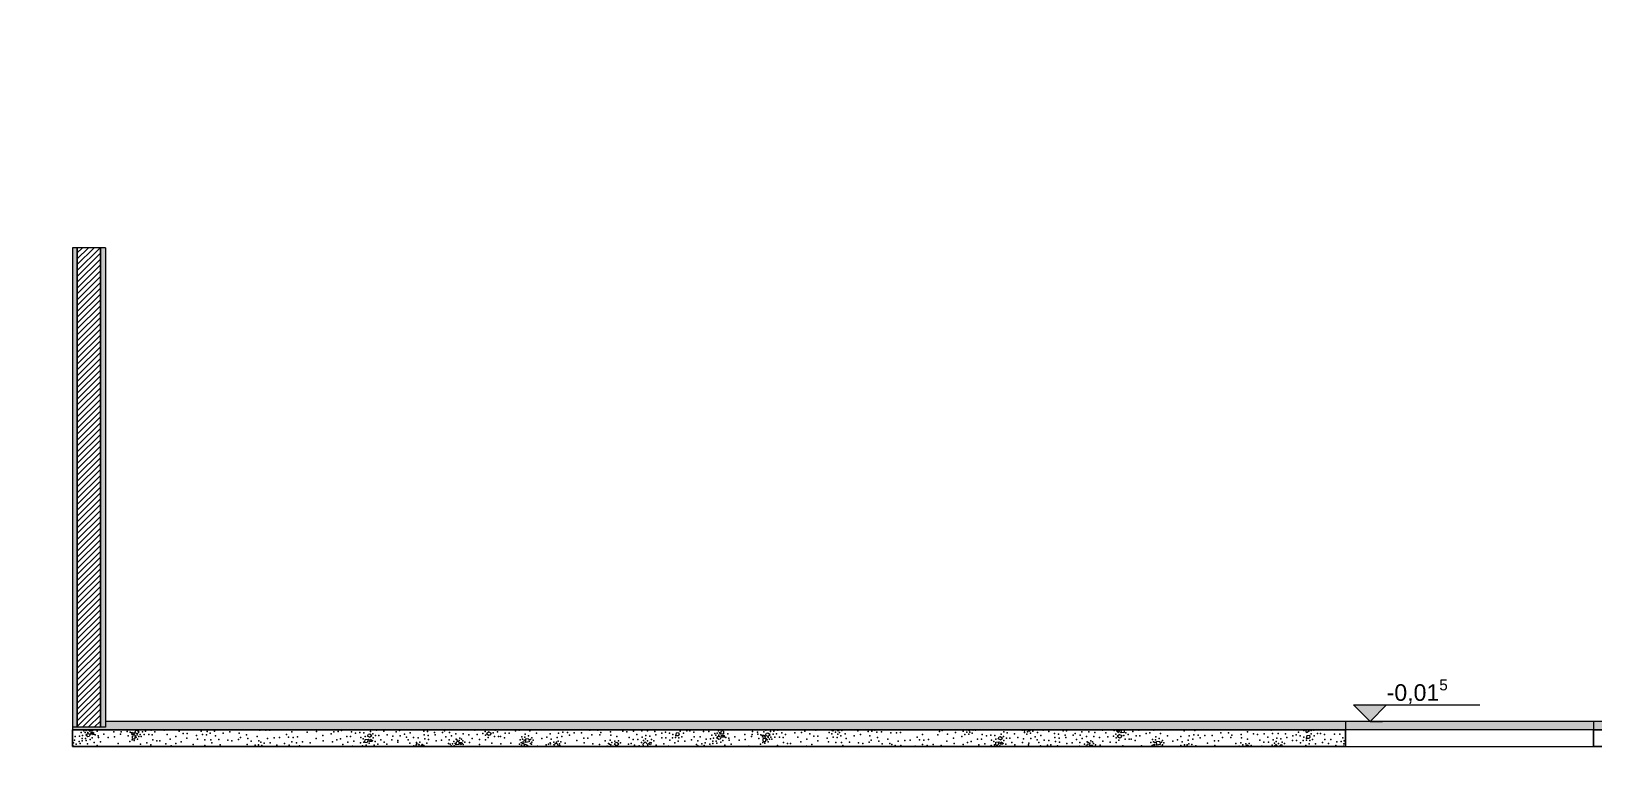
# Model space of a CAD drawing. Header units: metres. Extents: x -77 to 97, y 0 to 6.
# Drawn here: x -76.76 to -67.31, y -0.29 to 4.16 of the extents above; entities that cross this region are included whole.
import ezdxf

# ---------------------------------------------------------------- set-up
doc = ezdxf.new("R2010")
doc.units = ezdxf.units.M
doc.header["$MEASUREMENT"] = 0
for name, color, linetype in [('COTAS CORTE', 7, 'Continuous'), ('LAJES.EST', 7, 'Continuous'), ('PAREDE CONSTRUIR', 7, 'Continuous'), ('TERRENO.ARQ', 7, 'Continuous')]:
    doc.layers.add(name, color=color, linetype=linetype)
for name, color, linetype, lineweight, true_color in [('COTAS CORTE_Caneta_No__25', 7, 'Continuous', 13, 0x982312), ('LAJES.EST_Caneta_No__16', 7, 'Continuous', 0, 0xc9c9c9), ('LAJES.EST_Caneta_No__95', 7, 'Continuous', 0, 0xaeaeae)]:
    doc.layers.add(name, color=color, linetype=linetype, lineweight=lineweight, true_color=true_color)
for name, color, linetype, lineweight in [('LAJES.EST_Caneta_No__241', 7, 'Continuous', 13), ('LAJES.EST_Caneta_No__3', 7, 'Continuous', 25), ('PAREDE CONSTRUIR_Caneta_No__241', 7, 'Continuous', 13), ('PAREDE CONSTRUIR_Caneta_No__3', 7, 'Continuous', 25), ('TERRENO.ARQ_Caneta_No__241', 7, 'Continuous', 13)]:
    doc.layers.add(name, color=color, linetype=linetype, lineweight=lineweight)
doc.styles.add('ESTILO_GERADO_1', font='arial.ttf')
doc.dimstyles.new('ESTILO_GERADO__1', dxfattribs={"dimtxt": 0.1, "dimasz": 0.0475, "dimexe": 0.18, "dimexo": 0.0625, "dimgap": 0, "dimtad": 1, "dimzin": 0, "dimdsep": 46, "dimtxsty": 'ESTILO_GERADO_1', "dimblk": 'ARROWHEAD_11', "dimblk1": 'ARROWHEAD_11', "dimblk2": 'ARROWHEAD_11', "dimcen": 0.09, "dimclrd": 256, "dimclre": 256, "dimclrt": 256, "dimadec": 0, "dimazin": 0, "dimtfac": 1, "dimtdec": 4, "dimtmove": 0, "dimatfit": 3, "dimfxl": 0, "dimtolj": 1, "dimtzin": 0, "dimarcsym": 0})
doc.dimstyles.new('ESTILO_GERADO__2', dxfattribs={"dimtxt": 0.1, "dimasz": 0.0475, "dimexe": 0.18, "dimexo": 8.048056, "dimgap": 0, "dimtad": 1, "dimzin": 0, "dimdsep": 46, "dimtxsty": 'ESTILO_GERADO_1', "dimblk": 'ARROWHEAD_11', "dimblk1": 'ARROWHEAD_11', "dimblk2": 'ARROWHEAD_11', "dimcen": 0.09, "dimclrd": 256, "dimclre": 256, "dimclrt": 256, "dimadec": 0, "dimazin": 0, "dimtfac": 1, "dimtdec": 4, "dimtmove": 0, "dimatfit": 3, "dimfxl": 0, "dimtolj": 1, "dimtzin": 0, "dimarcsym": 0})

# ---------------------------------------------------------------- blocks, each defined once
blk = doc.blocks.new('*X4')
at = {"layer": 'LAJES.EST_Caneta_No__241', "color": 7, "linetype": 'Continuous', "lineweight": 13}
for p, q in [((-76.4187, -0.087), (-76.4323, -0.0981)), ((-76.4187, -0.087), (-76.4053, -0.0933)), ((-76.4053, -0.0933), (-76.4115, -0.1061)), ((-76.4085, -0.0751), (-76.406, -0.065)), ((-76.3911, -0.074), (-76.4085, -0.0751)), ((-76.4034, -0.0857), (-76.4021, -0.0805)), ((-76.3918, -0.0952), (-76.4034, -0.0857)), ((-76.4021, -0.0805), (-76.3862, -0.0812)), ((-76.3862, -0.0812), (-76.3918, -0.0952)), ((-76.3908, -0.065), (-76.3911, -0.074)), ((-76.1551, -0.0943), (-76.1494, -0.0803)), ((-76.1392, -0.0951), (-76.1551, -0.0943)), ((-76.1494, -0.0803), (-76.1378, -0.0898)), ((-76.1378, -0.0898), (-76.1392, -0.0951)), ((-76.136, -0.0822), (-76.1298, -0.0694)), ((-76.1226, -0.0886), (-76.136, -0.0822)), ((-76.1298, -0.0694), (-76.1216, -0.0674)), ((-76.1226, -0.0886), (-76.109, -0.0774)), ((-76.1216, -0.0674), (-76.109, -0.0774)), ((-74.7298, -0.104), (-74.7236, -0.0912)), ((-74.7236, -0.0912), (-74.7155, -0.0892)), ((-74.7155, -0.0892), (-74.7028, -0.0992)), ((-73.9953, -0.078), (-74.0089, -0.0892)), ((-73.9963, -0.0992), (-74.0089, -0.0892)), ((-74.0009, -0.0672), (-74.0035, -0.065)), ((-74, -0.065), (-74.0009, -0.0672)), ((-73.9953, -0.078), (-73.9819, -0.0844)), ((-73.9887, -0.067), (-73.9879, -0.065)), ((-73.9678, -0.0651), (-73.9887, -0.067)), ((-73.9819, -0.0844), (-73.9881, -0.0972)), ((-73.9678, -0.065), (-73.9678, -0.0651)), ((-72.8619, -0.0839), (-72.866, -0.101)), ((-72.8639, -0.0667), (-72.8645, -0.065)), ((-72.861, -0.065), (-72.8639, -0.0667)), ((-72.8619, -0.0839), (-72.8474, -0.0809)), ((-72.8474, -0.0809), (-72.8446, -0.0948)), ((-72.5938, -0.0912), (-72.5887, -0.0706)), ((-72.5764, -0.09), (-72.5938, -0.0912)), ((-72.5757, -0.0734), (-72.5887, -0.0706)), ((-72.5757, -0.0734), (-72.5764, -0.09)), ((-72.3212, -0.0982), (-72.315, -0.0855)), ((-72.315, -0.0855), (-72.3068, -0.0834)), ((-72.3078, -0.1046), (-72.2942, -0.0934)), ((-72.3068, -0.0834), (-72.2942, -0.0934)), ((-71.9192, -0.0712), (-71.9181, -0.065)), ((-71.9142, -0.0732), (-71.9192, -0.0712)), ((-71.9053, -0.065), (-71.9142, -0.0732)), ((-71.8825, -0.074), (-71.8911, -0.065)), ((-71.8732, -0.065), (-71.8825, -0.074)), ((-71.6903, -0.0676), (-71.6935, -0.065)), ((-71.6821, -0.0656), (-71.6903, -0.0676)), ((-71.6818, -0.065), (-71.6821, -0.0656)), ((-71.1064, -0.065), (-71.1027, -0.0684)), ((-71.1001, -0.065), (-71.1027, -0.0684)), ((-71.0681, -0.0689), (-71.0771, -0.065)), ((-71.0663, -0.067), (-71.0681, -0.0689)), ((-71.0671, -0.065), (-71.0663, -0.067)), ((-70.7354, -0.0695), (-70.7352, -0.065)), ((-70.7354, -0.0695), (-70.7224, -0.0723)), ((-70.7206, -0.065), (-70.7224, -0.0723)), ((-70.1977, -0.0737), (-70.1963, -0.0684)), ((-70.1861, -0.0832), (-70.1977, -0.0737)), ((-70.1963, -0.0684), (-70.1804, -0.0691)), ((-70.1805, -0.0941), (-70.1941, -0.1052)), ((-70.1804, -0.0691), (-70.1861, -0.0832)), ((-70.1805, -0.0941), (-70.1671, -0.1004)), ((-70.1739, -0.083), (-70.1667, -0.065)), ((-70.153, -0.0811), (-70.1739, -0.083)), ((-70.1524, -0.065), (-70.153, -0.0811)), ((-69.0491, -0.0828), (-69.0545, -0.065)), ((-69.033, -0.073), (-69.0491, -0.0828)), ((-69.0386, -0.065), (-69.033, -0.073)), ((-76.4196, -0.1081), (-76.4323, -0.0981)), ((-76.4115, -0.1061), (-76.4196, -0.1081)), ((-76.1508, -0.1181), (-76.1501, -0.1015)), ((-76.1508, -0.1181), (-76.1378, -0.121)), ((-76.1501, -0.1015), (-76.1327, -0.1004)), ((-76.1327, -0.1004), (-76.1378, -0.121)), ((-75.3725, -0.1645), (-75.3735, -0.165)), ((-75.3725, -0.1645), (-75.3721, -0.165)), ((-74.7446, -0.1399), (-74.7439, -0.1233)), ((-74.7446, -0.1399), (-74.7316, -0.1428)), ((-74.7439, -0.1233), (-74.723, -0.1214)), ((-74.723, -0.1214), (-74.7316, -0.1428)), ((-74.7164, -0.1103), (-74.7298, -0.104)), ((-74.7165, -0.1353), (-74.7108, -0.1212)), ((-74.7006, -0.136), (-74.7165, -0.1353)), ((-74.7164, -0.1103), (-74.7028, -0.0992)), ((-74.7108, -0.1212), (-74.6993, -0.1307)), ((-74.6993, -0.1307), (-74.7006, -0.136)), ((-74.4324, -0.1482), (-74.4369, -0.1607)), ((-74.4244, -0.165), (-74.4369, -0.1607)), ((-74.4324, -0.1482), (-74.4159, -0.1511)), ((-74.4159, -0.1511), (-74.4197, -0.165)), ((-74.4049, -0.1595), (-74.4081, -0.165)), ((-74.3929, -0.1589), (-74.4049, -0.1595)), ((-74.3907, -0.165), (-74.3929, -0.1589)), ((-74.1943, -0.1558), (-74.1893, -0.1352)), ((-74.1769, -0.1547), (-74.1943, -0.1558)), ((-74.1763, -0.138), (-74.1893, -0.1352)), ((-74.1763, -0.138), (-74.1769, -0.1547)), ((-74.1726, -0.1474), (-74.1712, -0.1421)), ((-74.1644, -0.1541), (-74.1726, -0.1474)), ((-74.1712, -0.1421), (-74.1586, -0.1427)), ((-74.1644, -0.1541), (-74.159, -0.152)), ((-74.1565, -0.1459), (-74.159, -0.152)), ((-74.1565, -0.1459), (-74.1586, -0.1427)), ((-73.9881, -0.0972), (-73.9963, -0.0992)), ((-73.7989, -0.1437), (-73.7987, -0.1411)), ((-73.786, -0.1513), (-73.7989, -0.1437)), ((-73.7987, -0.1411), (-73.7826, -0.1366)), ((-73.7826, -0.1366), (-73.786, -0.1513)), ((-73.7767, -0.1519), (-73.7856, -0.165)), ((-73.7767, -0.1519), (-73.7615, -0.1587)), ((-73.7709, -0.1425), (-73.7715, -0.1198)), ((-73.7525, -0.1208), (-73.7715, -0.1198)), ((-73.7506, -0.1374), (-73.7709, -0.1425)), ((-73.7615, -0.1587), (-73.7634, -0.165)), ((-73.7525, -0.1208), (-73.7506, -0.1374)), ((-73.6246, -0.165), (-73.6231, -0.1626)), ((-73.6231, -0.1626), (-73.618, -0.165)), ((-73.6012, -0.153), (-73.5895, -0.145)), ((-73.5951, -0.165), (-73.6012, -0.153)), ((-73.5895, -0.145), (-73.5814, -0.1473)), ((-73.5843, -0.165), (-73.5754, -0.1623)), ((-73.5814, -0.1473), (-73.5754, -0.1623)), ((-73.2358, -0.1547), (-73.2296, -0.142)), ((-73.2224, -0.1611), (-73.2358, -0.1547)), ((-73.2296, -0.142), (-73.2214, -0.1399)), ((-73.2224, -0.1611), (-73.2088, -0.15)), ((-73.2214, -0.1399), (-73.2088, -0.15)), ((-73.0621, -0.1493), (-73.0504, -0.1381)), ((-73.0611, -0.1577), (-73.0621, -0.1493)), ((-73.0611, -0.1577), (-73.0585, -0.165)), ((-73.0504, -0.1381), (-73.0383, -0.1507)), ((-73.0383, -0.1507), (-73.034, -0.1577)), ((-73.0382, -0.165), (-73.034, -0.1577)), ((-73.0297, -0.149), (-73.0187, -0.1388)), ((-73.0166, -0.1565), (-73.0297, -0.149)), ((-73.0187, -0.1388), (-73.0137, -0.1409)), ((-73.0137, -0.1409), (-73.0166, -0.1565)), ((-72.8499, -0.1014), (-72.866, -0.101)), ((-72.8446, -0.0948), (-72.8499, -0.1014)), ((-72.6039, -0.103), (-72.6175, -0.1141)), ((-72.6048, -0.1241), (-72.6175, -0.1141)), ((-72.5967, -0.1221), (-72.6048, -0.1241)), ((-72.6039, -0.103), (-72.5905, -0.1093)), ((-72.5905, -0.1093), (-72.5967, -0.1221)), ((-72.5886, -0.1017), (-72.5873, -0.0965)), ((-72.577, -0.1113), (-72.5886, -0.1017)), ((-72.5873, -0.0965), (-72.5714, -0.0972)), ((-72.5714, -0.0972), (-72.577, -0.1113)), ((-72.3403, -0.1103), (-72.3346, -0.0963)), ((-72.3244, -0.1111), (-72.3403, -0.1103)), ((-72.336, -0.1341), (-72.3353, -0.1175)), ((-72.336, -0.1341), (-72.323, -0.137)), ((-72.3353, -0.1175), (-72.3179, -0.1164)), ((-72.3346, -0.0963), (-72.323, -0.1058)), ((-72.323, -0.1058), (-72.3244, -0.1111)), ((-72.3179, -0.1164), (-72.323, -0.137)), ((-72.3078, -0.1046), (-72.3212, -0.0982)), ((-70.9298, -0.1559), (-70.9292, -0.1393)), ((-70.9298, -0.1559), (-70.9168, -0.1588)), ((-70.9292, -0.1393), (-70.9083, -0.1374)), ((-70.9083, -0.1374), (-70.9168, -0.1588)), ((-70.915, -0.12), (-70.9088, -0.1072)), ((-70.9016, -0.1264), (-70.915, -0.12)), ((-70.9088, -0.1072), (-70.9007, -0.1052)), ((-70.9017, -0.1513), (-70.8961, -0.1372)), ((-70.8858, -0.152), (-70.9017, -0.1513)), ((-70.9016, -0.1264), (-70.888, -0.1152)), ((-70.9007, -0.1052), (-70.888, -0.1152)), ((-70.8961, -0.1372), (-70.8845, -0.1468)), ((-70.8845, -0.1468), (-70.8858, -0.152)), ((-70.6176, -0.1643), (-70.6178, -0.165)), ((-70.6176, -0.1643), (-70.6134, -0.165)), ((-70.3779, -0.165), (-70.3745, -0.1512)), ((-70.3615, -0.1541), (-70.3745, -0.1512)), ((-70.3615, -0.1541), (-70.3619, -0.165)), ((-70.3578, -0.1634), (-70.3564, -0.1581)), ((-70.3558, -0.165), (-70.3578, -0.1634)), ((-70.3564, -0.1581), (-70.3438, -0.1587)), ((-70.3417, -0.1619), (-70.3438, -0.1587)), ((-70.3417, -0.1619), (-70.343, -0.165)), ((-70.1815, -0.1152), (-70.1941, -0.1052)), ((-70.1733, -0.1132), (-70.1815, -0.1152)), ((-70.1671, -0.1004), (-70.1733, -0.1132)), ((-69.9842, -0.1598), (-69.9839, -0.1571)), ((-69.9752, -0.165), (-69.9842, -0.1598)), ((-69.9839, -0.1571), (-69.9678, -0.1526)), ((-69.9678, -0.1526), (-69.9707, -0.165)), ((-69.9561, -0.1585), (-69.9568, -0.1358)), ((-69.9377, -0.1368), (-69.9568, -0.1358)), ((-69.9358, -0.1534), (-69.9561, -0.1585)), ((-69.9377, -0.1368), (-69.9358, -0.1534)), ((-69.7806, -0.165), (-69.7747, -0.161)), ((-69.7747, -0.161), (-69.7666, -0.1633)), ((-69.7666, -0.1633), (-69.7659, -0.165)), ((-69.4182, -0.165), (-69.4148, -0.158)), ((-69.4148, -0.158), (-69.4066, -0.1559)), ((-69.4066, -0.1559), (-69.3952, -0.165)), ((-69.247, -0.165), (-69.2357, -0.1541)), ((-69.2357, -0.1541), (-69.2251, -0.165)), ((-69.2149, -0.165), (-69.2039, -0.1548)), ((-69.2039, -0.1548), (-69.1989, -0.1569)), ((-69.1989, -0.1569), (-69.2004, -0.165)), ((-69.0471, -0.0999), (-69.0513, -0.117)), ((-69.0351, -0.1174), (-69.0513, -0.117)), ((-69.0471, -0.0999), (-69.0326, -0.097)), ((-69.0298, -0.1108), (-69.0351, -0.1174)), ((-69.0326, -0.097), (-69.0298, -0.1108))]:
    blk.add_line(p, q, dxfattribs=at)
for p in [(-76.4606, -0.0816), (-76.4439, -0.0706), (-76.4374, -0.0823), (-76.4294, -0.07), (-76.4198, -0.0809), (-76.4139, -0.0667), (-76.3843, -0.0913), (-76.3646, -0.0733), (-76.3228, -0.0921), (-76.2626, -0.0776), (-76.2223, -0.0905), (-76.2183, -0.0767), (-76.1826, -0.0749), (-76.1651, -0.0803), (-76.157, -0.0842), (-76.1039, -0.0933), (-76.0896, -0.0764), (-76.0806, -0.0939), (-76.071, -0.0725), (-76.0521, -0.0933), (-76.0372, -0.0681), (-76.015, -0.078), (-75.9586, -0.0674), (-75.9415, -0.0934), (-75.9198, -0.0659), (-75.8688, -0.0735), (-75.8434, -0.0869), (-75.8192, -0.0867), (-75.7354, -0.0729), (-75.7268, -0.0926), (-75.6996, -0.0755), (-75.689, -0.0654), (-75.6803, -0.086), (-75.6539, -0.0731), (-75.6011, -0.0846), (-75.5622, -0.0768), (-75.5051, -0.0861), (-75.3795, -0.0671), (-75.344, -0.0664), (-75.3201, -0.0663), (-75.2192, -0.0943), (-75.1874, -0.0766), (-75.0943, -0.0788), (-75.0366, -0.075), (-74.9484, -0.0902), (-74.9318, -0.0773), (-74.9059, -0.0763), (-74.8866, -0.0688), (-74.8255, -0.0781), (-74.801, -0.0862), (-74.7748, -0.0821), (-74.7506, -0.0836), (-74.7116, -0.0761), (-74.6965, -0.09), (-74.6742, -0.0671), (-74.63, -0.0742), (-74.5708, -0.0657), (-74.5565, -0.0764), (-74.5347, -0.0699), (-74.5055, -0.0908), (-74.4915, -0.0651), (-74.4712, -0.0843), (-74.3881, -0.0723), (-74.3655, -0.0756), (-74.3244, -0.0815), (-74.2756, -0.0807), (-74.2641, -0.0711), (-74.2332, -0.0814), (-74.1948, -0.0903), (-74.1503, -0.0886), (-74.1449, -0.0651), (-74.0788, -0.0665), (-74.0667, -0.0925), (-74.032, -0.0882), (-74.0171, -0.0745), (-73.9688, -0.0837), (-73.9567, -0.0681), (-73.9428, -0.0765), (-73.8955, -0.0854), (-73.8719, -0.0855), (-73.8338, -0.0712), (-73.8115, -0.0664), (-73.7761, -0.0913), (-73.7469, -0.0719), (-73.7064, -0.0855), (-73.6252, -0.0897), (-73.5747, -0.0847), (-73.5471, -0.0794), (-73.5202, -0.0823), (-73.4792, -0.0827), (-73.4346, -0.0827), (-73.3833, -0.0682), (-73.3369, -0.0666), (-73.3172, -0.082), (-73.2598, -0.0771), (-73.1848, -0.0733), (-73.1605, -0.077), (-73.12, -0.0725), (-73.0992, -0.0941), (-73.0708, -0.071), (-73.0359, -0.0709), (-72.9912, -0.0743), (-72.9483, -0.0847), (-72.9269, -0.08), (-72.9035, -0.0845), (-72.8814, -0.0942), (-72.8374, -0.0725), (-72.8185, -0.0846), (-72.7983, -0.0712), (-72.7803, -0.0718), (-72.7563, -0.0784), (-72.6962, -0.0762), (-72.664, -0.0745), (-72.6291, -0.0867), (-72.6146, -0.086), (-72.6066, -0.0705), (-72.5991, -0.0827), (-72.5736, -0.0651), (-72.5498, -0.0893), (-72.4478, -0.0936), (-72.4035, -0.0928), (-72.4004, -0.075), (-72.3697, -0.0799), (-72.3678, -0.0909), (-72.3325, -0.0777), (-72.3195, -0.0672), (-72.291, -0.0746), (-72.2749, -0.0924), (-72.2717, -0.0741), (-72.2562, -0.0885), (-72.2467, -0.067), (-72.2225, -0.0841), (-72.2002, -0.0941), (-72.1438, -0.0834), (-72.105, -0.0819), (-72.0848, -0.0727), (-72.054, -0.0895), (-72.0181, -0.0676), (-71.9359, -0.0804), (-71.9206, -0.0889), (-71.8982, -0.0801), (-71.8848, -0.0915), (-71.8742, -0.0815), (-71.8602, -0.07), (-71.8391, -0.0891), (-71.7987, -0.0651), (-71.7625, -0.0704), (-71.7474, -0.0928), (-71.7, -0.0758), (-71.6794, -0.073), (-71.6613, -0.0667), (-71.6495, -0.08), (-71.6202, -0.0767), (-71.5647, -0.0831), (-71.5292, -0.0825), (-71.5053, -0.0823), (-71.4479, -0.0661), (-71.3726, -0.0926), (-71.2697, -0.0753), (-71.2535, -0.0691), (-71.2218, -0.091), (-71.1738, -0.0806), (-71.1263, -0.0728), (-71.117, -0.0933), (-71.1038, -0.0794), (-71.0912, -0.0923), (-71.0906, -0.0693), (-71.0869, -0.079), (-71.0718, -0.0848), (-71.0521, -0.0668), (-71.0107, -0.0941), (-70.8968, -0.0921), (-70.8811, -0.0782), (-70.8594, -0.0831), (-70.8152, -0.0902), (-70.7989, -0.0651), (-70.7706, -0.0669), (-70.756, -0.0817), (-70.7548, -0.0703), (-70.7417, -0.0924), (-70.7375, -0.0778), (-70.7199, -0.0859), (-70.7045, -0.0724), (-70.6767, -0.0811), (-70.6428, -0.0682), (-70.6085, -0.0755), (-70.5733, -0.0883), (-70.5627, -0.0658), (-70.5507, -0.0916), (-70.5214, -0.0715), (-70.5008, -0.0707), (-70.4596, -0.0656), (-70.4493, -0.0871), (-70.4091, -0.0766), (-70.3667, -0.0781), (-70.343, -0.0657), (-70.3301, -0.0811), (-70.2834, -0.068), (-70.2641, -0.0825), (-70.2141, -0.0694), (-70.2023, -0.0905), (-70.1419, -0.0841), (-70.128, -0.0925), (-70.1005, -0.0744), (-70.0644, -0.0673), (-70.019, -0.0872), (-69.9967, -0.0824), (-69.9741, -0.0677), (-69.9321, -0.0879), (-69.7892, -0.0707), (-69.7244, -0.0693), (-69.5686, -0.0842), (-69.5221, -0.0826), (-69.445, -0.0931), (-69.4074, -0.0778), (-69.37, -0.0893), (-69.3457, -0.093), (-69.3052, -0.0885), (-69.2996, -0.0654), (-69.2633, -0.0682), (-69.256, -0.087), (-69.2211, -0.0869), (-69.1764, -0.0903), (-69.0976, -0.0791), (-69.0662, -0.0696), (-69.0226, -0.0885), (-69.0223, -0.0687), (-69.0061, -0.067), (-68.9835, -0.0872), (-68.9655, -0.0878), (-68.9415, -0.0944), (-68.8814, -0.0923), (-68.8492, -0.0906), (-76.5074, -0.1636), (-76.5069, -0.1432), (-76.5016, -0.1284), (-76.4963, -0.105), (-76.4902, -0.1526), (-76.4735, -0.136), (-76.4702, -0.1031), (-76.4676, -0.1486), (-76.4551, -0.1325), (-76.4548, -0.1175), (-76.4516, -0.0991), (-76.4354, -0.1169), (-76.431, -0.1295), (-76.4222, -0.1491), (-76.4069, -0.1243), (-76.394, -0.1139), (-76.383, -0.142), (-76.3762, -0.0952), (-76.3637, -0.1597), (-76.3586, -0.1006), (-76.3568, -0.1116), (-76.3437, -0.1368), (-76.2966, -0.1114), (-76.2598, -0.107), (-76.2373, -0.1485), (-76.1767, -0.1022), (-76.1672, -0.1351), (-76.1529, -0.1264), (-76.1408, -0.1295), (-76.1274, -0.1088), (-76.1215, -0.0946), (-76.1199, -0.121), (-76.1118, -0.1055), (-76.1015, -0.1511), (-76.0974, -0.1049), (-76.0633, -0.144), (-76.0383, -0.1552), (-76.0308, -0.0955), (-76.0275, -0.1253), (-76.0035, -0.1319), (-75.9855, -0.1325), (-75.9481, -0.1496), (-75.9229, -0.1214), (-75.9168, -0.162), (-75.8881, -0.1469), (-75.8876, -0.1064), (-75.8566, -0.1375), (-75.8207, -0.1158), (-75.7827, -0.153), (-75.763, -0.1002), (-75.7565, -0.1217), (-75.7134, -0.1596), (-75.7118, -0.1252), (-75.7025, -0.0964), (-75.6769, -0.1251), (-75.6697, -0.1438), (-75.6485, -0.102), (-75.6277, -0.1235), (-75.6193, -0.1558), (-75.5732, -0.1281), (-75.5489, -0.1319), (-75.5093, -0.1234), (-75.4979, -0.1121), (-75.4599, -0.0962), (-75.456, -0.153), (-75.4519, -0.1185), (-75.4321, -0.1339), (-75.408, -0.1582), (-75.397, -0.1053), (-75.3891, -0.1557), (-75.3857, -0.1324), (-75.3734, -0.1388), (-75.3674, -0.1598), (-75.3531, -0.1449), (-75.3344, -0.1178), (-75.3177, -0.1444), (-75.2941, -0.1141), (-75.2778, -0.1585), (-75.262, -0.1119), (-75.2311, -0.1476), (-75.2063, -0.1093), (-75.2033, -0.1575), (-75.1873, -0.1382), (-75.1794, -0.1121), (-75.158, -0.1444), (-75.1517, -0.1068), (-75.1401, -0.1616), (-75.1225, -0.1368), (-75.0752, -0.144), (-75.04, -0.1182), (-74.9995, -0.0993), (-74.9961, -0.1311), (-74.9415, -0.1384), (-74.915, -0.1251), (-74.8927, -0.1204), (-74.878, -0.153), (-74.8546, -0.1061), (-74.8473, -0.1402), (-74.831, -0.1062), (-74.8194, -0.1636), (-74.8112, -0.1332), (-74.7719, -0.1439), (-74.769, -0.1119), (-74.7593, -0.161), (-74.755, -0.1203), (-74.7515, -0.1406), (-74.7429, -0.1047), (-74.7367, -0.157), (-74.7195, -0.146), (-74.6946, -0.1139), (-74.6887, -0.1575), (-74.6829, -0.135), (-74.6797, -0.1002), (-74.6669, -0.1527), (-74.6598, -0.0991), (-74.6476, -0.125), (-74.6282, -0.1395), (-74.6113, -0.1509), (-74.6107, -0.0963), (-74.5816, -0.1264), (-74.5761, -0.1029), (-74.5452, -0.1399), (-74.545, -0.1294), (-74.5317, -0.1012), (-74.4933, -0.1101), (-74.4836, -0.1249), (-74.4733, -0.1464), (-74.4509, -0.1108), (-74.4481, -0.162), (-74.4321, -0.1413), (-74.4233, -0.1145), (-74.4115, -0.1406), (-74.3977, -0.1547), (-74.3877, -0.1597), (-74.3862, -0.0963), (-74.3823, -0.1204), (-74.3703, -0.1463), (-74.3615, -0.0998), (-74.3596, -0.1237), (-74.3202, -0.0962), (-74.3145, -0.1309), (-74.2819, -0.1275), (-74.2553, -0.1072), (-74.2385, -0.1483), (-74.235, -0.1265), (-74.2297, -0.1513), (-74.2232, -0.1629), (-74.221, -0.1007), (-74.2152, -0.1507), (-74.2072, -0.1352), (-74.2056, -0.1616), (-74.1997, -0.1474), (-74.1917, -0.1216), (-74.1862, -0.1267), (-74.1742, -0.1298), (-74.17, -0.1151), (-74.1598, -0.121), (-74.1525, -0.1325), (-74.1504, -0.1539), (-74.141, -0.1406), (-74.1158, -0.0953), (-74.1128, -0.1424), (-74.0965, -0.1173), (-74.0523, -0.1244), (-74.0519, -0.153), (-74.0158, -0.1262), (-74.0152, -0.0984), (-74.0001, -0.1123), (-73.9763, -0.1458), (-73.9611, -0.1048), (-73.9369, -0.1063), (-73.9254, -0.1053), (-73.9226, -0.1507), (-73.901, -0.1134), (-73.8629, -0.1462), (-73.8099, -0.1528), (-73.8059, -0.1264), (-73.7969, -0.1582), (-73.7956, -0.1085), (-73.7906, -0.1214), (-73.7816, -0.1267), (-73.7776, -0.1105), (-73.756, -0.1014), (-73.7432, -0.1475), (-73.7423, -0.1237), (-73.7372, -0.1514), (-73.7356, -0.1128), (-73.735, -0.1398), (-73.7267, -0.1271), (-73.7008, -0.1644), (-73.6738, -0.118), (-73.648, -0.1556), (-73.6447, -0.1103), (-73.6336, -0.1509), (-73.6247, -0.1433), (-73.6224, -0.1502), (-73.6173, -0.1224), (-73.602, -0.1393), (-73.5866, -0.1393), (-73.5814, -0.1119), (-73.5757, -0.1329), (-73.5673, -0.1498), (-73.5657, -0.1608), (-73.5592, -0.1383), (-73.5531, -0.1058), (-73.5342, -0.1453), (-73.5072, -0.0972), (-73.463, -0.1292), (-73.4204, -0.1161), (-73.4191, -0.1444), (-73.3965, -0.116), (-73.372, -0.0953), (-73.3652, -0.1506), (-73.3267, -0.154), (-73.3232, -0.0953), (-73.2915, -0.1309), (-73.2801, -0.1632), (-73.2716, -0.1478), (-73.2649, -0.1528), (-73.2622, -0.1275), (-73.2571, -0.0976), (-73.2567, -0.1568), (-73.2504, -0.1408), (-73.2457, -0.1645), (-73.2322, -0.1345), (-73.2214, -0.1054), (-73.2117, -0.1318), (-73.1986, -0.1436), (-73.1512, -0.1514), (-73.1466, -0.1114), (-73.1342, -0.147), (-73.123, -0.1235), (-73.1142, -0.1573), (-73.0939, -0.123), (-73.0854, -0.1626), (-73.0728, -0.142), (-73.0674, -0.11), (-73.0588, -0.1306), (-73.0481, -0.1205), (-73.0452, -0.0996), (-73.0348, -0.132), (-73.0209, -0.1034), (-73.0123, -0.1231), (-72.997, -0.1316), (-72.9847, -0.0958), (-72.9835, -0.1571), (-72.9498, -0.1139), (-72.9362, -0.149), (-72.9256, -0.1137), (-72.909, -0.1649), (-72.9003, -0.1271), (-72.8851, -0.1142), (-72.8695, -0.1439), (-72.8655, -0.1122), (-72.8492, -0.1347), (-72.8451, -0.1141), (-72.8276, -0.1072), (-72.8105, -0.1332), (-72.7688, -0.1257), (-72.753, -0.1082), (-72.7382, -0.154), (-72.7318, -0.1325), (-72.7306, -0.161), (-72.717, -0.1073), (-72.7076, -0.1496), (-72.6921, -0.1592), (-72.6868, -0.1444), (-72.6815, -0.1211), (-72.6587, -0.1521), (-72.6554, -0.1191), (-72.6528, -0.1646), (-72.6459, -0.0976), (-72.6403, -0.1486), (-72.64, -0.1335), (-72.6368, -0.1151), (-72.6226, -0.0983), (-72.6207, -0.1329), (-72.6162, -0.1455), (-72.605, -0.097), (-72.5921, -0.1404), (-72.5792, -0.1299), (-72.5695, -0.1073), (-72.5682, -0.158), (-72.5614, -0.1112), (-72.5439, -0.1166), (-72.542, -0.1276), (-72.5289, -0.1528), (-72.508, -0.1081), (-72.4818, -0.1274), (-72.445, -0.123), (-72.4226, -0.1645), (-72.4075, -0.1065), (-72.3619, -0.1182), (-72.3525, -0.1512), (-72.3503, -0.0963), (-72.3422, -0.1003), (-72.3381, -0.1424), (-72.326, -0.1455), (-72.3126, -0.1248), (-72.3067, -0.1106), (-72.3051, -0.137), (-72.297, -0.1215), (-72.2891, -0.1093), (-72.2826, -0.1209), (-72.2658, -0.11), (-72.2485, -0.16), (-72.2373, -0.1093), (-72.216, -0.1115), (-72.2127, -0.1414), (-72.1887, -0.1479), (-72.1707, -0.1485), (-72.1267, -0.1094), (-72.1081, -0.1374), (-72.0733, -0.163), (-72.0728, -0.1224), (-72.0418, -0.1535), (-72.0286, -0.1029), (-72.006, -0.1318), (-72.0044, -0.1027), (-71.9482, -0.1162), (-71.9418, -0.1377), (-71.912, -0.1087), (-71.897, -0.1412), (-71.8877, -0.1124), (-71.8655, -0.102), (-71.8621, -0.1411), (-71.8549, -0.1598), (-71.8337, -0.118), (-71.8129, -0.1396), (-71.7863, -0.1006), (-71.7585, -0.1441), (-71.7341, -0.1479), (-71.6945, -0.1394), (-71.6903, -0.1021), (-71.6831, -0.1281), (-71.6451, -0.1122), (-71.6371, -0.1345), (-71.6173, -0.15), (-71.5822, -0.1213), (-71.5709, -0.1484), (-71.5586, -0.1548), (-71.5383, -0.1609), (-71.5197, -0.1339), (-71.5029, -0.1604), (-71.4793, -0.1301), (-71.4473, -0.128), (-71.4163, -0.1636), (-71.4044, -0.1103), (-71.3915, -0.1253), (-71.3725, -0.1542), (-71.3646, -0.1281), (-71.3433, -0.1604), (-71.3369, -0.1228), (-71.3077, -0.1529), (-71.2795, -0.0948), (-71.2604, -0.16), (-71.2252, -0.1342), (-71.1847, -0.1154), (-71.1813, -0.1472), (-71.1336, -0.1062), (-71.1268, -0.1544), (-71.1002, -0.1411), (-71.0779, -0.1364), (-71.0398, -0.1221), (-71.0325, -0.1562), (-71.0162, -0.1222), (-70.9964, -0.1492), (-70.9862, -0.1022), (-70.96, -0.0981), (-70.9571, -0.1599), (-70.9542, -0.1279), (-70.9402, -0.1363), (-70.9367, -0.1566), (-70.9358, -0.0996), (-70.9281, -0.1207), (-70.9047, -0.162), (-70.8817, -0.106), (-70.8799, -0.1299), (-70.8681, -0.151), (-70.8649, -0.1162), (-70.845, -0.1151), (-70.8328, -0.1411), (-70.8134, -0.1555), (-70.7959, -0.1123), (-70.7668, -0.1424), (-70.7613, -0.119), (-70.7304, -0.156), (-70.7302, -0.1455), (-70.7169, -0.1172), (-70.6907, -0.1068), (-70.6785, -0.1261), (-70.6688, -0.1409), (-70.6585, -0.1625), (-70.6564, -0.1003), (-70.6361, -0.1268), (-70.6174, -0.1573), (-70.6085, -0.1305), (-70.5967, -0.1566), (-70.5714, -0.1123), (-70.5675, -0.1364), (-70.5555, -0.1623), (-70.5467, -0.1158), (-70.5448, -0.1397), (-70.5096, -0.0975), (-70.5054, -0.1122), (-70.4997, -0.1469), (-70.4671, -0.1435), (-70.4608, -0.0967), (-70.4405, -0.1232), (-70.4237, -0.1643), (-70.4202, -0.1425), (-70.4184, -0.0974), (-70.4062, -0.1168), (-70.3924, -0.1512), (-70.3849, -0.1634), (-70.38, -0.1063), (-70.3769, -0.1376), (-70.3714, -0.1427), (-70.3594, -0.1458), (-70.3552, -0.1311), (-70.345, -0.137), (-70.3377, -0.1485), (-70.3355, -0.1046), (-70.3262, -0.1566), (-70.301, -0.1113), (-70.298, -0.1584), (-70.2817, -0.1333), (-70.2519, -0.1085), (-70.2375, -0.1404), (-70.2172, -0.1042), (-70.201, -0.1422), (-70.2004, -0.1144), (-70.1853, -0.1283), (-70.1615, -0.1619), (-70.1541, -0.0997), (-70.1463, -0.1208), (-70.1221, -0.1223), (-70.1107, -0.1213), (-70.0862, -0.1295), (-70.0807, -0.1014), (-70.0571, -0.1015), (-70.0481, -0.1622), (-69.9911, -0.1424), (-69.9808, -0.1245), (-69.9758, -0.1374), (-69.9668, -0.1427), (-69.9628, -0.1265), (-69.9613, -0.1073), (-69.9412, -0.1174), (-69.9284, -0.1635), (-69.9276, -0.1397), (-69.9208, -0.1288), (-69.9202, -0.1559), (-69.9119, -0.1431), (-69.8916, -0.1015), (-69.859, -0.134), (-69.8299, -0.1263), (-69.8104, -0.1057), (-69.8099, -0.1593), (-69.8025, -0.1384), (-69.7872, -0.1553), (-69.7718, -0.1553), (-69.7666, -0.1279), (-69.7609, -0.1489), (-69.76, -0.1007), (-69.7444, -0.1543), (-69.7383, -0.1219), (-69.7323, -0.0954), (-69.7194, -0.1613), (-69.7054, -0.0983), (-69.6925, -0.1133), (-69.6644, -0.0987), (-69.6483, -0.1452), (-69.6198, -0.0987), (-69.6056, -0.1322), (-69.6043, -0.1604), (-69.5817, -0.132), (-69.5572, -0.1113), (-69.5084, -0.1113), (-69.5024, -0.098), (-69.4767, -0.1469), (-69.4569, -0.1638), (-69.4474, -0.1436), (-69.4424, -0.1136), (-69.4356, -0.1568), (-69.4175, -0.1505), (-69.4066, -0.1214), (-69.3969, -0.1478), (-69.3839, -0.1596), (-69.3319, -0.1275), (-69.3194, -0.163), (-69.3082, -0.1395), (-69.2844, -0.1101), (-69.2791, -0.139), (-69.258, -0.158), (-69.2526, -0.126), (-69.244, -0.1466), (-69.2333, -0.1366), (-69.2304, -0.1156), (-69.22, -0.148), (-69.2061, -0.1194), (-69.1975, -0.1391), (-69.1822, -0.1476), (-69.1699, -0.1118), (-69.135, -0.1299), (-69.1335, -0.1007), (-69.1122, -0.096), (-69.1109, -0.1297), (-69.0887, -0.1005), (-69.0855, -0.1431), (-69.0703, -0.1302), (-69.0666, -0.1102), (-69.0547, -0.1599), (-69.0507, -0.1282), (-69.0345, -0.1507), (-69.0303, -0.1301), (-69.0128, -0.1232), (-69.0037, -0.1006), (-68.9957, -0.1492), (-68.954, -0.1417), (-68.9382, -0.1242), (-68.917, -0.1485), (-68.9022, -0.1233), (-68.872, -0.1604), (-68.8667, -0.1371), (-68.8406, -0.1351), (-68.8311, -0.1136), (-68.8255, -0.1646), (-68.8252, -0.1495), (-68.822, -0.1311), (-68.8143, -0.1027)]:
    blk.add_point(p, dxfattribs=at)
blk = doc.blocks.new('*D7')
at = {"layer": 'COTAS CORTE_Caneta_No__25', "linetype": 'Continuous', "lineweight": 13, "true_color": 0x982312}
for points in [[(-66.6785, 0), (-66.6775, -0.0048), (-66.6748, -0.0088), (-66.6708, -0.0115), (-66.666, -0.0125), (-66.6612, -0.0115), (-66.6572, -0.0088), (-66.6544, -0.0048), (-66.6535, 0), (-66.6544, 0.0048), (-66.6572, 0.0088), (-66.6612, 0.0115), (-66.666, 0.0125), (-66.6708, 0.0115), (-66.6748, 0.0088), (-66.6775, 0.0048)], [(-66.6785, -0.015), (-66.6775, -0.0198), (-66.6748, -0.0238), (-66.6708, -0.0265), (-66.666, -0.0275), (-66.6612, -0.0265), (-66.6572, -0.0238), (-66.6544, -0.0198), (-66.6535, -0.015), (-66.6544, -0.0102), (-66.6572, -0.0062), (-66.6612, -0.0035), (-66.666, -0.0025), (-66.6708, -0.0035), (-66.6748, -0.0062), (-66.6775, -0.0102)]]:
    blk.add_hatch(color=24, dxfattribs=at).paths.add_polyline_path(points)
at = {"layer": 'COTAS CORTE_Caneta_No__25', "color": 24, "linetype": 'Continuous', "lineweight": 13, "true_color": 0x982312}
for p, q in [((-66.6785, 0), (-66.7129, 0)), ((-58.6179, 0), (-66.6535, 0)), ((-66.6785, -0.015), (-66.7129, -0.015)), ((-66.666, -0.015), (-66.666, -0.0125)), ((-66.666, -0.04), (-66.666, -0.0275)), ((-58.6179, -0.015), (-66.6535, -0.015))]:
    blk.add_line(p, q, dxfattribs=at)
for centre in [(-66.666, 0), (-66.666, -0.015)]:
    blk.add_circle(centre, 0.0125, dxfattribs=at)
at = {"layer": 'COTAS CORTE_Caneta_No__25', "color": 24, "lineweight": 13, "true_color": 0x982312, "insert": (-66.686, -0.2944), "char_height": 0.1, "attachment_point": 7, "rotation": 90, "style": 'ESTILO_GERADO_1'}
blk.add_mtext('\\A1;{\\pql;\\fArial|b0|i0|c0|p0;\\W1.000000;0,02}', dxfattribs=at)
blk = doc.blocks.new('ARROWHEAD_11')
at = {"color": 0, "linetype": 'Continuous', "lineweight": 0}
blk.add_line((0, 0), (-1, 0), dxfattribs=at)
at = {"color": 0, "linetype": 'Continuous', "lineweight": 0, "const_width": 0.25, "flags": 128}
blk.add_lwpolyline([(-0.125, 0, 1), (0.125, 0, 1)], format="xyb", close=True, dxfattribs=at)
blk = doc.blocks.new('*D9')
at = {"layer": 'COTAS CORTE_Caneta_No__25', "linetype": 'Continuous', "lineweight": 13, "true_color": 0x982312}
blk.add_hatch(color=24, dxfattribs=at).paths.add_polyline_path([(-66.6785, 0), (-66.6775, -0.0048), (-66.6748, -0.0088), (-66.6708, -0.0115), (-66.666, -0.0125), (-66.6612, -0.0115), (-66.6572, -0.0088), (-66.6544, -0.0048), (-66.6535, 0), (-66.6544, 0.0048), (-66.6572, 0.0088), (-66.6612, 0.0115), (-66.666, 0.0125), (-66.6708, 0.0115), (-66.6748, 0.0088), (-66.6775, 0.0048)])
blk = doc.blocks.new('*D13')
at = {"layer": 'COTAS CORTE_Caneta_No__25', "linetype": 'Continuous', "lineweight": 13, "true_color": 0x982312}
for points in [[(-66.6785, 3.88), (-66.6775, 3.8752), (-66.6748, 3.8712), (-66.6708, 3.8685), (-66.666, 3.8675), (-66.6612, 3.8685), (-66.6572, 3.8712), (-66.6544, 3.8752), (-66.6535, 3.88), (-66.6544, 3.8848), (-66.6572, 3.8888), (-66.6612, 3.8915), (-66.666, 3.8925), (-66.6708, 3.8915), (-66.6748, 3.8888), (-66.6775, 3.8848)], [(-66.6785, 3.73), (-66.6775, 3.7252), (-66.6748, 3.7212), (-66.6708, 3.7185), (-66.666, 3.7175), (-66.6612, 3.7185), (-66.6572, 3.7212), (-66.6544, 3.7252), (-66.6535, 3.73), (-66.6544, 3.7348), (-66.6572, 3.7388), (-66.6612, 3.7415), (-66.666, 3.7425), (-66.6708, 3.7415), (-66.6748, 3.7388), (-66.6775, 3.7348)]]:
    blk.add_hatch(color=24, dxfattribs=at).paths.add_polyline_path(points)
at = {"layer": 'COTAS CORTE_Caneta_No__25', "color": 24, "linetype": 'Continuous', "lineweight": 13, "true_color": 0x982312}
for p, q in [((-66.6785, 3.88), (-66.7129, 3.88)), ((-66.666, 3.8925), (-66.666, 3.905)), ((-58.6179, 3.88), (-66.6535, 3.88)), ((-66.666, 3.7425), (-66.666, 3.8675)), ((-66.6785, 3.73), (-66.7129, 3.73)), ((-58.6179, 3.73), (-66.6535, 3.73))]:
    blk.add_line(p, q, dxfattribs=at)
for centre in [(-66.666, 3.88), (-66.666, 3.73)]:
    blk.add_circle(centre, 0.0125, dxfattribs=at)
at = {"layer": 'COTAS CORTE_Caneta_No__25', "color": 24, "lineweight": 13, "true_color": 0x982312, "insert": (-66.686, 3.8925), "char_height": 0.1, "attachment_point": 7, "rotation": 90, "style": 'ESTILO_GERADO_1'}
blk.add_mtext('\\A1;{\\pql;\\fArial|b0|i0|c0|p0;\\W1.000000;0,15}', dxfattribs=at)

msp = doc.modelspace()

# ---------------------------------------------------------------- hatches: boundary and pattern name
at = {"layer": 'COTAS CORTE_Caneta_No__25', "linetype": 'Continuous', "lineweight": 13, "true_color": 0x982312}
msp.add_hatch(color=24, dxfattribs=at).paths.add_polyline_path([(-68.6654, -0.015), (-68.5654, 0.085), (-68.7654, 0.085)])
at = {"layer": 'LAJES.EST_Caneta_No__95', "linetype": 'Continuous', "lineweight": 0, "true_color": 0xaeaeae}
for points in [[(-76.514, -0.065), (-68.814, -0.065), (-68.814, -0.015), (-76.314, -0.015), (-76.314, -0.05), (-76.514, -0.05)], [(-67.314, -0.015), (-67.314, -0.065), (-66.514, -0.065), (-66.514, -0.015)]]:
    msp.add_hatch(color=253, dxfattribs=at).paths.add_polyline_path(points)
at = {"layer": 'PAREDE CONSTRUIR', "linetype": 'Continuous', "lineweight": 0, "true_color": 0xffffff}
for points in [[(-76.514, 2.85), (-76.514, -0.05), (-76.484, -0.05), (-76.484, 2.85)], [(-76.344, -0.05), (-76.314, -0.05), (-76.314, 2.85), (-76.344, 2.85)]]:
    msp.add_hatch(color=7, dxfattribs=at).paths.add_polyline_path(points)
at = {"layer": 'PAREDE CONSTRUIR', "linetype": 'Continuous', "lineweight": 0, "true_color": 0x000000}
h = msp.add_hatch(dxfattribs=at)
h.set_pattern_fill('common_brick_0001', color=18, style=0, pattern_type=2)
h.set_pattern_definition([(45, (0, 0), (-0.0176776695, 0.0176776695), [])])
h.paths.add_polyline_path([(-76.484, 2.85), (-76.484, -0.05), (-76.344, -0.05), (-76.344, 2.85)])
at = {"layer": 'TERRENO.ARQ', "linetype": 'Continuous', "lineweight": 0, "true_color": 0x8fbf7f}
msp.add_hatch(color=73, dxfattribs=at).paths.add_polyline_path([(-68.814, -0.065), (-67.314, -0.065), (-67.314, -0.015), (-68.814, -0.015)])

# ---------------------------------------------------------------- linework, layer by layer
at = {"layer": 'COTAS CORTE_Caneta_No__25', "color": 24, "linetype": 'Continuous', "lineweight": 13, "true_color": 0x982312}
for p, q in [((-68.6654, -0.015), (-68.7654, 0.085)), ((-68.7654, 0.085), (-68.5654, 0.085)), ((-68.5654, 0.085), (-68.6654, -0.015)), ((-68.5654, 0.085), (-68.0025, 0.085)), ((-68.6654, -0.015), (-70.5146, -0.015)), ((-68.6654, -0.015), (-68.5904, -0.015))]:
    msp.add_line(p, q, dxfattribs=at)
at = {"layer": 'LAJES.EST_Caneta_No__16', "color": 9, "linetype": 'Continuous', "lineweight": 0, "true_color": 0xc9c9c9}
for p, q in [((-68.814, -0.165), (-68.8074, -0.165)), ((-68.8074, -0.165), (-68.7899, -0.165)), ((-68.7899, -0.165), (-68.7623, -0.165)), ((-68.7623, -0.165), (-68.725, -0.165)), ((-68.725, -0.165), (-68.678, -0.165)), ((-68.678, -0.165), (-68.6215, -0.165)), ((-68.6215, -0.165), (-68.5558, -0.165)), ((-68.5558, -0.165), (-68.4811, -0.165)), ((-68.4811, -0.165), (-68.3979, -0.165)), ((-68.3979, -0.165), (-68.3064, -0.165)), ((-68.3064, -0.165), (-68.2071, -0.165)), ((-68.2071, -0.165), (-68.1004, -0.165)), ((-68.1004, -0.165), (-67.9868, -0.165)), ((-67.9868, -0.165), (-67.8667, -0.165)), ((-67.8667, -0.165), (-67.7407, -0.165)), ((-67.7407, -0.165), (-67.6093, -0.165)), ((-67.6093, -0.165), (-67.4732, -0.165)), ((-67.4732, -0.165), (-67.3328, -0.165)), ((-67.3328, -0.165), (-67.314, -0.165))]:
    msp.add_line(p, q, dxfattribs=at)
at = {"layer": 'LAJES.EST_Caneta_No__241', "color": 7, "linetype": 'Continuous', "lineweight": 13}
for p, q in [((-76.514, -0.05), (-76.514, -0.065)), ((-68.814, -0.015), (-76.314, -0.015)), ((-66.514, -0.015), (-67.314, -0.015))]:
    msp.add_line(p, q, dxfattribs=at)
at = {"layer": 'LAJES.EST_Caneta_No__241', "color": 7, "linetype": 'Continuous', "lineweight": 13, "flags": 128}
msp.add_lwpolyline([(-76.314, -0.05), (-76.344, -0.05), (-76.484, -0.05), (-76.514, -0.05)], dxfattribs=at)
at = {"layer": 'LAJES.EST_Caneta_No__3', "color": 7, "linetype": 'Continuous', "lineweight": 25}
for p, q in [((-76.514, -0.065), (-76.514, -0.165)), ((-68.814, -0.065), (-76.514, -0.065)), ((-68.814, -0.065), (-68.814, -0.165)), ((-67.314, -0.065), (-67.314, -0.165)), ((-66.514, -0.065), (-67.314, -0.065)), ((-68.814, -0.165), (-76.514, -0.165)), ((-66.514, -0.165), (-67.314, -0.165))]:
    msp.add_line(p, q, dxfattribs=at)
at = {"layer": 'PAREDE CONSTRUIR_Caneta_No__241', "color": 7, "linetype": 'Continuous', "lineweight": 13}
for p, q in [((-76.514, 2.85), (-76.514, -0.05)), ((-76.314, 2.85), (-76.314, -0.015)), ((-76.314, -0.015), (-76.314, -0.05))]:
    msp.add_line(p, q, dxfattribs=at)
at = {"layer": 'PAREDE CONSTRUIR_Caneta_No__241', "color": 7, "linetype": 'Continuous', "lineweight": 13, "flags": 128}
msp.add_lwpolyline([(-76.314, 2.85), (-76.344, 2.85), (-76.484, 2.85), (-76.514, 2.85)], dxfattribs=at)
at = {"layer": 'PAREDE CONSTRUIR_Caneta_No__3', "color": 7, "linetype": 'Continuous', "lineweight": 25}
for p, q in [((-76.484, 2.85), (-76.484, -0.05)), ((-76.344, 2.85), (-76.344, -0.05))]:
    msp.add_line(p, q, dxfattribs=at)
at = {"layer": 'TERRENO.ARQ_Caneta_No__241', "color": 7, "linetype": 'Continuous', "lineweight": 13}
for p, q in [((-68.814, -0.015), (-68.814, -0.065)), ((-67.314, -0.015), (-68.814, -0.015)), ((-67.314, -0.065), (-68.814, -0.065)), ((-67.314, -0.015), (-67.314, -0.065))]:
    msp.add_line(p, q, dxfattribs=at)

# ---------------------------------------------------------------- block references
at = {"layer": 'LAJES.EST', "lineweight": 0}
msp.add_blockref('*X4', (0, 0), dxfattribs=at)

# ---------------------------------------------------------------- texts
at = {"layer": 'COTAS CORTE_Caneta_No__25', "color": 24, "lineweight": 13, "true_color": 0x982312, "insert": (-68.5654, 0.081), "char_height": 0.1, "attachment_point": 7, "style": 'ESTILO_GERADO_1'}
msp.add_mtext('\\A1;{\\pql;\\fArial|b0|i0|c0|p0;\\W1.000000;-0,01\\fArial|b0|i0|c0|p0;\\W1.000000;\\A1{\\H.66x;\\S5^  ;}}', dxfattribs=at)

# ---------------------------------------------------------------- dimensions: what is measured, and where the dimension line sits
at = {"layer": 'COTAS CORTE', "color": 24, "linetype": 'Continuous', "lineweight": 13, "true_color": 0x982312}
for base, p1, p2, dimstyle, picture, middle in [((-66.666, 3.88), (-66.0743, 3.73), (-76.7625, 3.88), 'ESTILO_GERADO__1', '*D13', (-66.736, 4.022)), ((-66.6659907334, 0), (-66.5140343073, -0.015), (-76.7625222889, 0), 'ESTILO_GERADO__1', '*D7', (-66.7359907337, -0.1649619824)), ((-66.66599073, -0.00000005), (-76.76252229, 0), (-58.55486763, -0.00000005), 'ESTILO_GERADO__2', '*D9', (-66.73599073, -0.00400199))]:
    dim = msp.add_linear_dim(base=base, p1=p1, p2=p2, angle=90, dimstyle=dimstyle, dxfattribs=at)
    dim.commit()
    dim.dimension.update_dxf_attribs({"geometry": picture, "text_midpoint": middle, "dimtype": 160, "text_rotation": 90})

doc.saveas('drawing.dxf')
